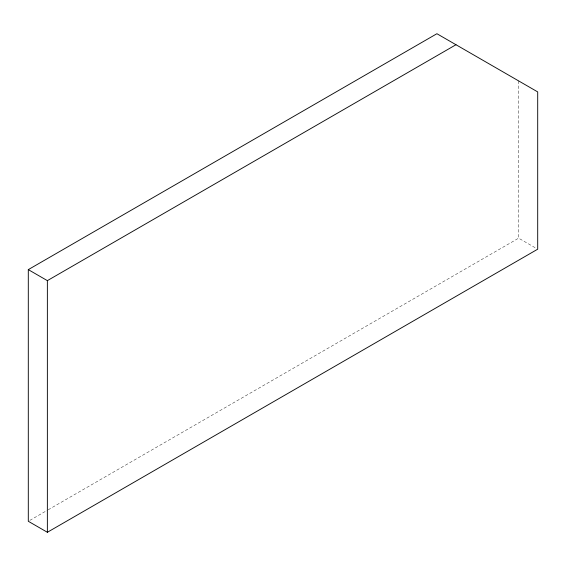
<?xml version="1.0" encoding="UTF-8"?>
<svg xmlns="http://www.w3.org/2000/svg" width="566" height="566" viewBox="0 0 566 566"><rect width="100%" height="100%" fill="white"/><g stroke="black" fill="none" stroke-linecap="round" stroke-linejoin="round"><path stroke-width="0.42" stroke-dasharray="2.83 2.12" d="M29.828 520.387L47.424 510.228M48.188 509.789L518.633 238.18L536.172 248.304M518.633 80.903L518.633 238.18"/><path stroke-width="0.85" d="M28.3 269.628L436.91 33.719L537.7 91.911L537.7 249.189L47.367 532.281L28.3 521.272L28.3 269.628L47.367 280.637L455.977 44.728M47.367 280.637L47.367 532.281"/></g></svg>
